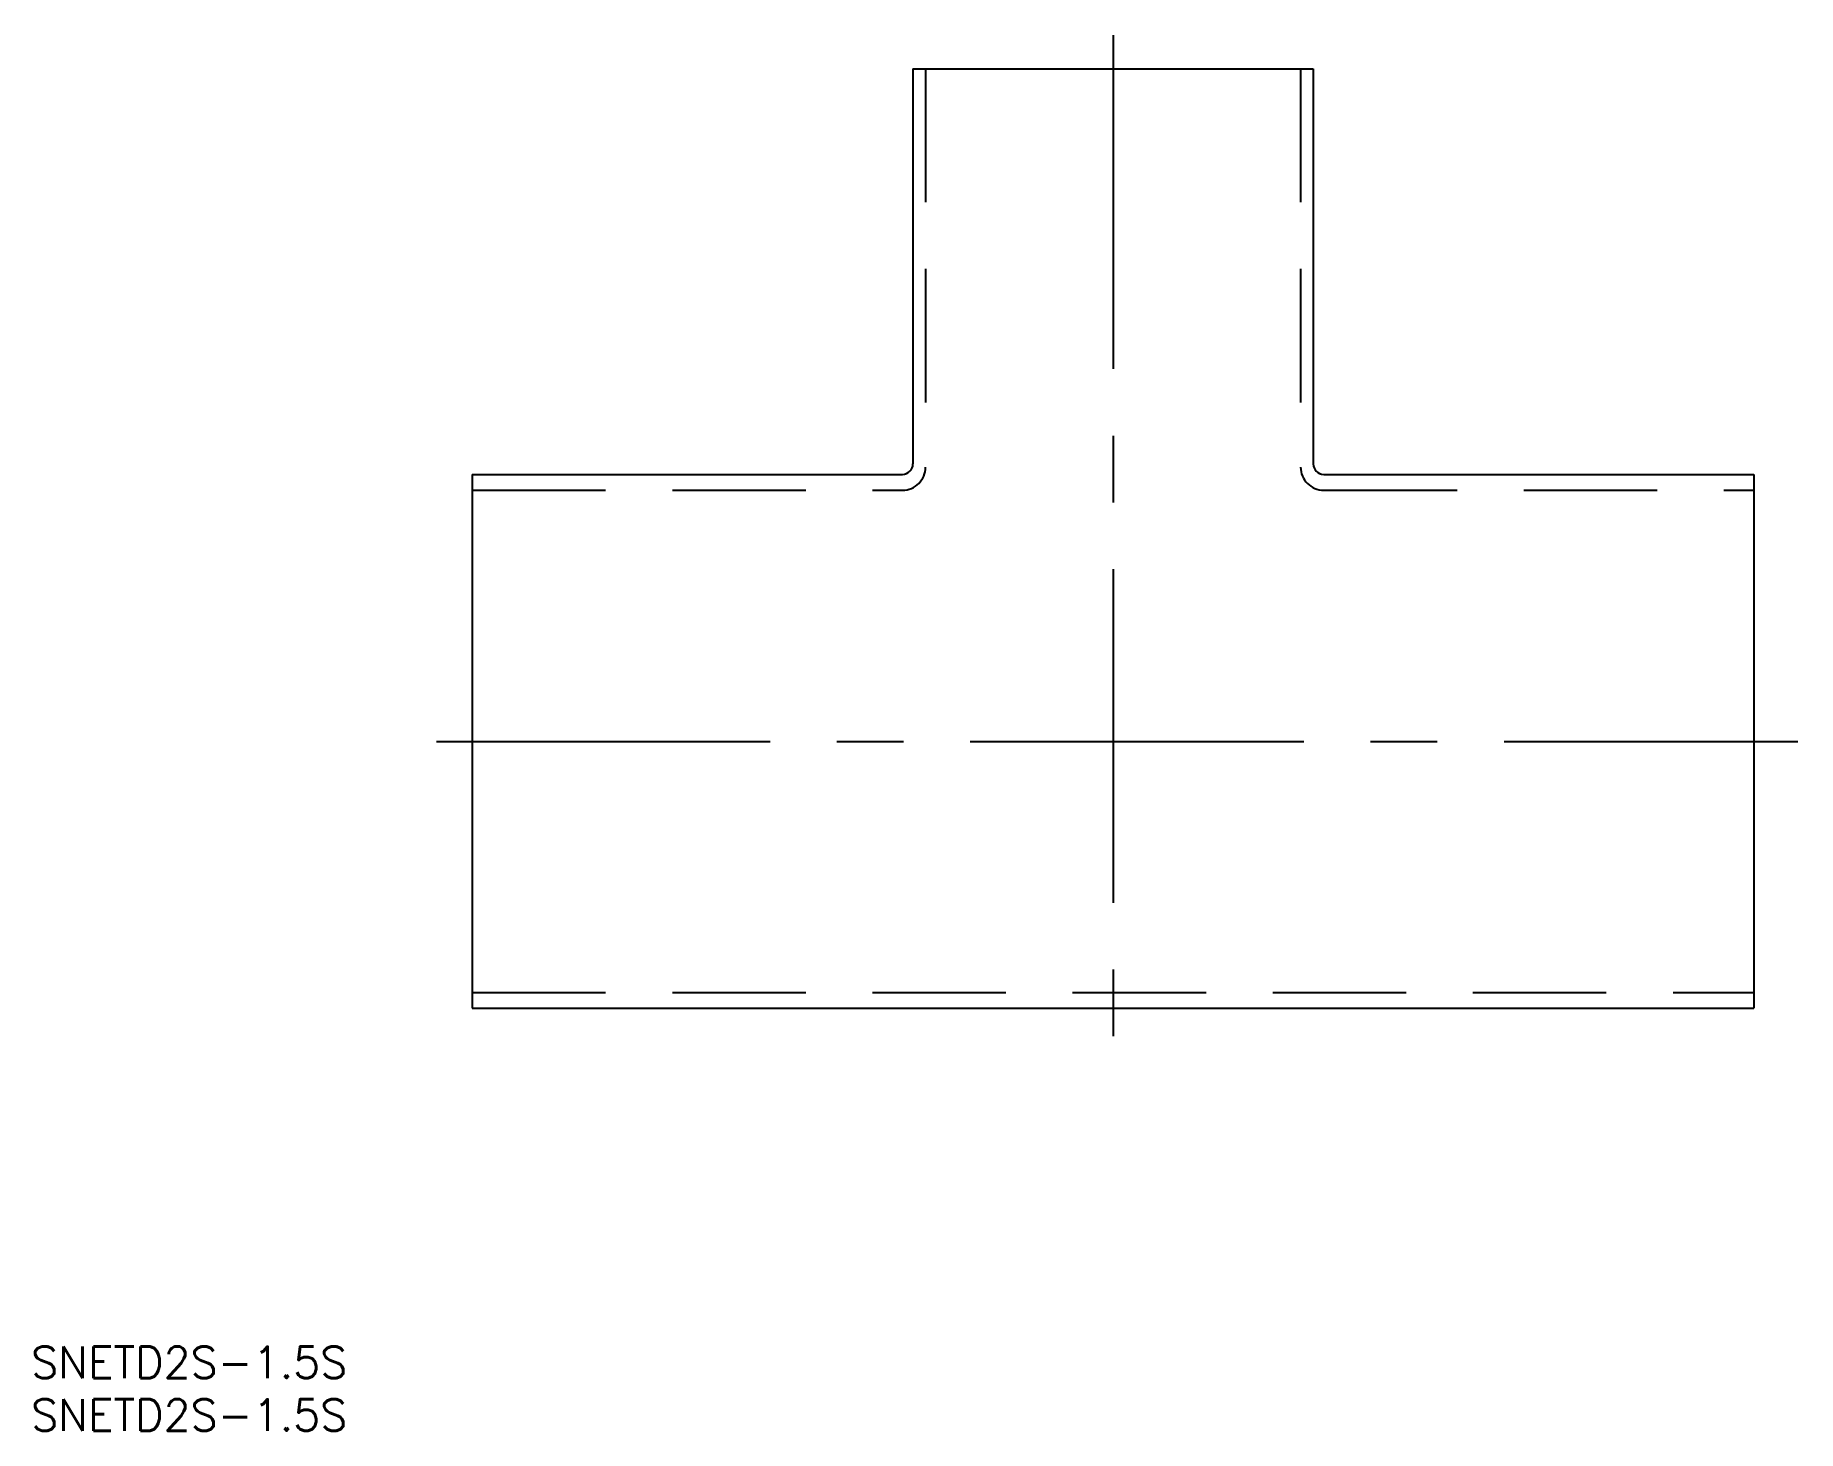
# Model space of a CAD drawing. Extents: x -103 to 65, y -66 to 67.
import ezdxf

# ---------------------------------------------------------------- set-up
doc = ezdxf.new("R2010")
doc.units = 0
doc.linetypes.add('CENTER', pattern=[50.8, 31.75, -6.35, 6.35, -6.35])
doc.linetypes.add('DASHED', pattern=[19.05, 12.7, -6.35])
doc.layers.get('0').update_dxf_attribs({"linetype": 'CONTINUOUS'})
doc.layers.add('CENTER', color=1, linetype='CENTER')
doc.styles.get("Standard").update_dxf_attribs({"font": 'txt.shx', "height": 3, "bigfont": 'bigfont.shx'})

# ---------------------------------------------------------------- blocks, each defined once
blk = doc.blocks.new('*U9')
at = {"color": 7, "linetype": 'CONTINUOUS'}
blk.add_text('SNETD2S-1.5S', height=3, dxfattribs=at).set_placement((-102.98, -60.59))
blk = doc.blocks.new('*U10')
at = {"color": 7, "linetype": 'CONTINUOUS'}
blk.add_text('SNETD2S-1.5S', height=3, dxfattribs=at).set_placement((-102.98, -65.59))

msp = doc.modelspace()

# ---------------------------------------------------------------- linework, layer by layer
at = {"color": 7, "linetype": 'CONTINUOUS'}
for p, q in [((-19.05, 64), (19.05, 64)), ((-19.05, 64), (-19.05, 26.4)), ((19.05, 64), (19.05, 26.4)), ((-61, 25.4), (-20.05, 25.4)), ((-61, 25.4), (-61, -25.4)), ((20.05, 25.4), (61, 25.4)), ((61, 25.4), (61, -25.4)), ((-61, -25.4), (61, -25.4))]:
    msp.add_line(p, q, dxfattribs=at)
at = {"color": 3, "linetype": 'DASHED'}
for p, q in [((-17.85, 64), (-17.85, 26.1)), ((17.85, 64), (17.85, 26.1)), ((-61, 23.9), (-20.05, 23.9)), ((20.05, 23.9), (61, 23.9)), ((-61, -23.9), (61, -23.9))]:
    msp.add_line(p, q, dxfattribs=at)
at = {"color": 7, "linetype": 'CONTINUOUS'}
for centre, start, end in [((-20.05, 26.4), 270, 0), ((20.05, 26.4), 180, 270)]:
    msp.add_arc(centre, 1, start, end, dxfattribs=at)
at = {"color": 3, "linetype": 'DASHED'}
for centre, start, end in [((-20.05, 26.1), 270, 0), ((20.05, 26.1), 180, 270)]:
    msp.add_arc(centre, 2.2, start, end, dxfattribs=at)
at = {"layer": 'CENTER', "color": 1, "linetype": 'CENTER'}
for p, q in [((0, 67.18), (0, -28.04)), ((-64.39, 0), (65.17, 0))]:
    msp.add_line(p, q, dxfattribs=at)

# ---------------------------------------------------------------- block references
at = {"color": 7, "linetype": 'CONTINUOUS'}
for name in ['*U9', '*U10']:
    msp.add_blockref(name, (0, 0), dxfattribs=at)

doc.saveas('drawing.dxf')
